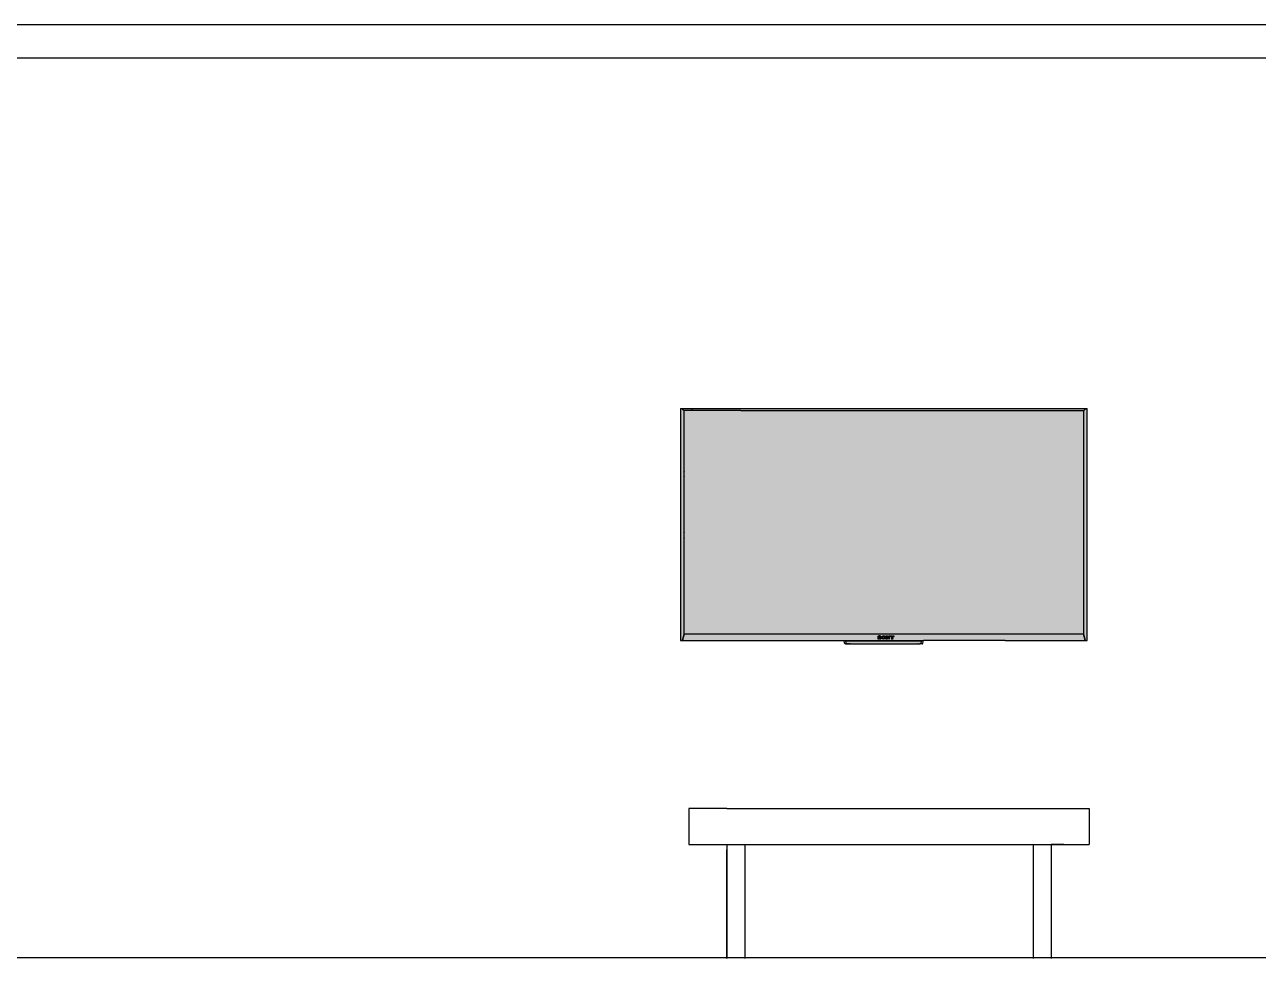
# Model space of a CAD drawing. Header units: millimetres. Extents: x -178199094 to 13669908, y -30538122 to 6091408.
# Drawn here: x 6817602 to 6821302, y 314553 to 317354 of the extents above; entities that cross this region are included whole.
import ezdxf

# ---------------------------------------------------------------- set-up
doc = ezdxf.new("R2010")
doc.units = ezdxf.units.MM
for name, color, linetype in [('Edges', 7, 'Continuous'), ('FUR', 42, 'Continuous'), ('TEFRIS', 11, 'Continuous')]:
    doc.layers.add(name, color=color, linetype=linetype)

msp = doc.modelspace()

# ---------------------------------------------------------------- hatches: boundary and pattern name
at = {"true_color": 0x000000, "transparency": 33554687}
h = msp.add_hatch(color=18, dxfattribs=at)
h.dxf.hatch_style = 1
h.paths.add_polyline_path([(6820777.28542, 315526.15219), (6820777.25037, 315526.13856), (6820777.25037, 315526.14006), (6820777.21988, 315526.25007), (6819749.66366, 315526.25007), (6819579.60765, 315526.25007), (6819579.57642, 315526.13871), (6819574.53023, 315507.93758), (6819574.09631, 315507.33038), (6819573.48587, 315507.16684), (6819568.77994, 315507.16684), (6819568.59576, 315507.16683), (6819568.59576, 315506.39756), (6819866.43476, 315506.39755), (6819878.13662, 315506.36293), (6819878.3689, 315506.39755), (6820059.4964, 315506.39755), (6820297.08019, 315506.39755), (6820530.16942, 315506.39755), (6820541.9382, 315506.36292), (6820542.10357, 315506.39755), (6820788.23141, 315506.39756), (6820788.23141, 315507.16684), (6820783.10252, 315507.16684), (6820782.62748, 315507.47504), (6820782.29694, 315507.93758)])
h.paths.add_polyline_path([(6819579.5768, 315994.85238), (6819579.5768, 315998.71978), (6819579.5768, 316013.99175), (6819579.5768, 316014.58069), (6819579.5768, 316018.54351), (6819579.5768, 316196.28285), (6819576.83952, 316198.82153), (6819574.19143, 316201.18419), (6819573.89252, 316201.34987), (6819573.56645, 316201.42973), (6819573.25837, 316201.46538), (6819568.59576, 316201.46538), (6819568.59576, 315507.22949), (6819573.25837, 315507.22949), (6819573.56645, 315507.2522), (6819573.89252, 315507.34524), (6819574.1995, 315507.56676), (6819574.49097, 315508.00516), (6819579.57642, 315526.13871), (6819579.29007, 315526.25007), (6819579.5768, 315526.25007), (6819579.5768, 315810.73757), (6819579.5768, 315814.56376), (6819579.5768, 315818.97888), (6819579.5768, 315829.83573), (6819579.5768, 315830.42465), (6819579.5768, 315834.41291)])
h.paths.add_polyline_path([(6819579.52283, 316196.40283), (6819579.49172, 316196.3624), (6819579.45268, 316196.39796), (6819579.4854, 316196.43686)], flags=17)
h.paths.add_polyline_path([(6820782.74494, 316201.3727), (6820783.40898, 316201.52799), (6820788.04724, 316201.52799), (6820788.19672, 316202.31848), (6819602.57051, 316202.31848), (6819602.57051, 316196.32081), (6819749.68168, 316196.32076), (6820777.2144, 316196.32076), (6820777.30434, 316196.40283), (6820779.89511, 316198.76945)])
h.paths.add_polyline_path([(6819602.57051, 316202.31848), (6819574.51717, 316202.31848), (6819574.51717, 316200.97539), (6819576.85607, 316198.83887), (6819579.4854, 316196.43686), (6819579.61312, 316196.32076), (6819602.57051, 316196.32081)])
h.paths.add_polyline_path([(6820788.23141, 316201.46538), (6820783.56881, 316201.46538), (6820783.26063, 316201.42973), (6820782.93465, 316201.34987), (6820782.62767, 316201.17972), (6820782.3362, 316200.91694), (6820779.9338, 316198.72891), (6820777.25037, 316196.28492), (6820777.25037, 315526.27957), (6820777.28542, 315526.15219), (6820782.3362, 315508.00516), (6820782.62767, 315507.56676), (6820782.93465, 315507.34524), (6820783.26063, 315507.2522), (6820783.56881, 315507.22949), (6820788.23141, 315507.22949)])
h.paths.add_polyline_path([(6820291.80158, 315504.33075), (6820291.85683, 315504.88448), (6820291.80724, 315505.34347), (6820291.78917, 315505.38544), (6820291.56153, 315505.76165), (6820291.11296, 315505.98882), (6820290.9781, 315506.03409), (6820289.73266, 315506.15211), (6820289.55474, 315506.16839), (6820286.99142, 315506.20812), (6820285.91509, 315506.1684), (6820284.91771, 315506.20812), (6820071.65567, 315506.20812), (6820070.65824, 315506.1684), (6820069.58192, 315506.20812), (6820067.01859, 315506.16839), (6820066.84067, 315506.15211), (6820065.59524, 315506.03409), (6820065.46037, 315505.98882), (6820065.01176, 315505.76165), (6820064.78417, 315505.38544), (6820064.76609, 315505.34347), (6820064.71651, 315504.88448), (6820064.77175, 315504.33075), (6820065.72568, 315499.02491), (6820065.87295, 315498.46749), (6820066.10174, 315497.98894), (6820066.13986, 315497.92654), (6820066.51716, 315497.54268), (6820067.06676, 315497.31144), (6820067.21327, 315497.26451), (6820068.67821, 315497.12961), (6820069.98429, 315497.06145), (6820070.86639, 315497.06145), (6820071.22268, 315497.08986), (6820071.77024, 315497.06145), (6820072.74283, 315497.06145), (6820073.24813, 315497.08986), (6820073.83121, 315497.06145), (6820074.45682, 315497.09044), (6820075.05272, 315497.06145), (6820075.29226, 315497.08986), (6820076.31225, 315497.08986), (6820076.42467, 315497.06145), (6820076.68973, 315497.08987), (6820077.45533, 315497.08987), (6820077.98293, 315497.06145), (6820078.04729, 315497.08987), (6820078.77317, 315497.08987), (6820079.7634, 315497.06145), (6820079.84082, 315497.08987), (6820081.97445, 315497.06145), (6820274.59873, 315497.06145), (6820276.73256, 315497.08987), (6820276.80973, 315497.06145), (6820277.80021, 315497.08987), (6820278.52608, 315497.08987), (6820278.5902, 315497.06145), (6820279.11805, 315497.08987), (6820279.8836, 315497.08987), (6820280.14851, 315497.06145), (6820280.26113, 315497.08986), (6820281.28107, 315497.08986), (6820281.52045, 315497.06145), (6820282.11652, 315497.09044), (6820282.74192, 315497.06145), (6820283.32525, 315497.08986), (6820283.83034, 315497.06145), (6820284.80289, 315497.06145), (6820285.35066, 315497.08986), (6820285.7066, 315497.06145), (6820286.5882, 315497.06145), (6820287.89512, 315497.12961), (6820289.36007, 315497.26451), (6820289.50658, 315497.31144), (6820290.05618, 315497.54268), (6820290.43347, 315497.92654), (6820290.4716, 315497.98894), (6820290.70039, 315498.46749), (6820290.84766, 315499.02491)])
h.paths.add_polyline_path([(6820064.77175, 315504.33075), (6820064.71651, 315504.88448), (6820064.76768, 315505.35818), (6820065.01176, 315505.76165), (6820065.46037, 315505.98882), (6820065.59524, 315506.03409), (6820066.84067, 315506.15211), (6820067.01859, 315506.16839), (6820069.58192, 315506.20812), (6820070.65824, 315506.1684), (6820071.65567, 315506.20812), (6820284.91771, 315506.20812), (6820285.91509, 315506.1684), (6820286.99142, 315506.20812), (6820289.55474, 315506.16839), (6820289.73266, 315506.15211), (6820290.9781, 315506.03409), (6820291.11296, 315505.98882), (6820291.56153, 315505.76165), (6820291.80566, 315505.35819), (6820291.85683, 315504.88448), (6820291.80158, 315504.33075), (6820290.84766, 315499.02491), (6820290.69983, 315498.46537), (6820290.67905, 315498.42287), (6820290.44961, 315497.94296), (6820290.05618, 315497.54268), (6820289.50658, 315497.31144), (6820289.36007, 315497.26451), (6820287.89512, 315497.12961), (6820286.5882, 315497.06145), (6820293.21818, 315497.06146), (6820293.79015, 315497.10953), (6820294.39089, 315497.25371), (6820294.9257, 315497.5303), (6820295.29998, 315497.97556), (6820295.54707, 315498.51505), (6820295.70038, 315499.07431), (6820297.08019, 315506.39755), (6820059.4964, 315506.39755), (6820060.87621, 315499.07431), (6820061.02956, 315498.51505), (6820061.27665, 315497.97556), (6820061.65093, 315497.5303), (6820062.18574, 315497.25371), (6820062.78602, 315497.10953), (6820063.35644, 315497.06146), (6820069.98429, 315497.06145), (6820068.67821, 315497.12961), (6820067.21327, 315497.26451), (6820067.06676, 315497.31144), (6820066.51716, 315497.54268), (6820066.13986, 315497.92654), (6820066.10174, 315497.98894), (6820065.89428, 315498.42287), (6820065.87351, 315498.46537), (6820065.72568, 315499.02491)])
at = {"transparency": 33554687}
h = msp.add_hatch(color=253, dxfattribs=at)
h.dxf.hatch_style = 1
h.set_gradient(color2=(147, 149, 152))
h.paths.add_polyline_path([(6820777.25037, 316196.28492), (6820777.2144, 316196.32076), (6819749.68168, 316196.32076), (6819580.17543, 316195.6945), (6819580.17538, 316018.53676), (6819580.17538, 316014.93992), (6819580.17538, 316014.50871), (6819580.17538, 315998.79176), (6819580.17538, 315998.36055), (6819580.17538, 315994.85238), (6819580.17533, 315834.40938), (6819580.17533, 315830.78386), (6819580.17533, 315819.20017), (6819580.17533, 315814.93525), (6819580.17533, 315814.63571), (6819580.17533, 315814.20455), (6819580.17533, 315810.73757), (6819580.17525, 315526.87652), (6819749.66366, 315526.25007), (6820777.21988, 315526.25007), (6820777.25037, 315526.27811)])

# ---------------------------------------------------------------- linework, layer by layer
at = {"color": 18, "true_color": 0x000000}
msp.add_lwpolyline([(6813818.44277, 317254.34743), (6813818.44277, 317354.34743), (6824168.44277, 317354.34743), (6824168.44277, 317254.34743)], dxfattribs=at)
at = {"layer": 'Edges'}
for p, q in [((6819568.59576, 316202.31848), (6819568.59576, 316201.528)), ((6819568.59576, 316202.31848), (6819574.51717, 316202.31848)), ((6819568.59576, 316201.528), (6819568.77994, 316201.52799)), ((6819568.59576, 316201.46538), (6819568.59576, 315507.22948)), ((6819568.59576, 316201.46538), (6819568.77994, 316201.46538)), ((6819568.77994, 316201.46538), (6819568.77994, 316201.52799)), ((6819573.25837, 316201.52799), (6819568.77994, 316201.52799)), ((6819573.25837, 316201.46538), (6819568.77994, 316201.46538)), ((6819573.56645, 316201.4933), (6819573.25837, 316201.52799)), ((6819573.25837, 316201.46538), (6819573.25837, 316201.52799)), ((6819573.25837, 316201.46538), (6819573.56645, 316201.42973)), ((6819573.89252, 316201.41707), (6819573.56645, 316201.4933)), ((6819573.56645, 316201.42973), (6819573.89252, 316201.34987)), ((6819574.1995, 316201.25561), (6819573.89252, 316201.41707)), ((6819573.89252, 316201.34987), (6819574.1995, 316201.17972)), ((6819574.51717, 316200.97539), (6819574.1995, 316201.25561)), ((6819574.1995, 316201.17972), (6819574.49097, 316200.91694)), ((6819574.49097, 316200.91694), (6819576.83952, 316198.82153)), ((6819574.51717, 316202.31848), (6819574.51717, 316200.97539)), ((6819574.51717, 316202.31848), (6819602.57051, 316202.31848)), ((6819576.85607, 316198.83887), (6819574.51717, 316200.97539)), ((6819576.85607, 316198.83887), (6819576.83952, 316198.82153)), ((6819576.83952, 316198.82153), (6819579.45268, 316196.39796)), ((6819576.85607, 316198.83887), (6819579.4854, 316196.43686)), ((6819579.4854, 316196.43686), (6819579.45268, 316196.39796)), ((6819579.45268, 316196.39796), (6819579.49172, 316196.3624)), ((6819579.52283, 316196.40283), (6819579.4854, 316196.43686)), ((6819579.49172, 316196.3624), (6819579.52283, 316196.40283)), ((6819579.49172, 316196.3624), (6819579.5768, 316196.28492)), ((6819579.52283, 316196.40283), (6819579.61278, 316196.32076)), ((6819579.61278, 316196.32076), (6819579.5768, 316196.28492)), ((6819579.5768, 316018.54351), (6819579.5768, 316196.28492)), ((6819602.57051, 316196.32081), (6819579.61278, 316196.32076)), ((6819580.17538, 316018.53676), (6819580.17543, 316195.6945)), ((6819749.68168, 316196.32076), (6819580.17543, 316195.6945)), ((6819602.57051, 316202.31848), (6819602.57051, 316196.32081)), ((6819602.57051, 316202.31848), (6820788.19672, 316202.31848)), ((6819749.68168, 316196.32076), (6819602.57051, 316196.32081)), ((6819749.68168, 316196.32076), (6820777.2144, 316196.32076)), ((6820777.30434, 316196.40283), (6820777.2144, 316196.32076)), ((6820777.25037, 316196.28492), (6820777.2144, 316196.32076)), ((6820777.25037, 316196.28492), (6820777.33545, 316196.3624)), ((6820777.25037, 316196.28492), (6820777.25037, 315526.27811)), ((6820777.34178, 316196.43686), (6820777.30434, 316196.40283)), ((6820777.30434, 316196.40283), (6820777.33545, 316196.3624)), ((6820777.33545, 316196.3624), (6820777.37449, 316196.39796)), ((6820777.34178, 316196.43686), (6820779.89511, 316198.76945)), ((6820777.37449, 316196.39796), (6820777.34178, 316196.43686)), ((6820777.37449, 316196.39796), (6820779.9338, 316198.72891)), ((6820779.89511, 316198.76945), (6820782.31, 316200.97539)), ((6820779.9338, 316198.72891), (6820779.89511, 316198.76945)), ((6820779.9338, 316198.72891), (6820782.3362, 316200.91694)), ((6820782.62767, 316201.25561), (6820782.31, 316200.97539)), ((6820782.3362, 316200.91694), (6820782.62767, 316201.17972)), ((6820782.93465, 316201.41707), (6820782.62767, 316201.25561)), ((6820782.62767, 316201.17972), (6820782.93465, 316201.34987)), ((6820783.26063, 316201.4933), (6820782.93465, 316201.41707)), ((6820782.93465, 316201.34987), (6820783.26063, 316201.42973)), ((6820783.56881, 316201.52799), (6820783.26063, 316201.4933)), ((6820783.26063, 316201.42973), (6820783.56881, 316201.46538)), ((6820783.56881, 316201.52799), (6820783.56881, 316201.46538)), ((6820783.56881, 316201.52799), (6820788.04724, 316201.52799)), ((6820783.56881, 316201.46538), (6820788.04724, 316201.46538)), ((6820788.23141, 316201.528), (6820788.04724, 316201.52799)), ((6820788.04724, 316201.52799), (6820788.04724, 316201.46538)), ((6820788.23141, 316201.46538), (6820788.04724, 316201.46538)), ((6820788.23141, 316201.528), (6820788.23141, 316202.31848)), ((6820788.23141, 315507.22948), (6820788.23141, 316201.46538)), ((6819579.5768, 316018.54351), (6819580.17538, 316018.53676)), ((6819579.5768, 316014.58069), (6819579.5768, 316018.54351)), ((6819579.82645, 316014.84204), (6819579.5768, 316014.58069)), ((6819579.5768, 316013.99175), (6819579.5768, 316014.58069)), ((6819580.03226, 316014.46856), (6819579.5768, 316013.99175)), ((6819579.5768, 315999.30872), (6819579.5768, 316013.99175)), ((6819580.17538, 316014.93992), (6819579.82645, 316014.84204)), ((6819580.17538, 316014.50871), (6819580.03226, 316014.46856)), ((6819580.17538, 316014.93992), (6819580.17538, 316018.53676)), ((6819580.17538, 316014.50871), (6819580.17538, 316014.93992)), ((6819580.17538, 315998.79176), (6819580.17538, 316014.50871)), ((6819579.5768, 315999.30872), (6819580.03226, 315998.8319)), ((6819579.5768, 315998.71978), (6819579.5768, 315999.30872)), ((6819579.5768, 315998.71978), (6819579.82645, 315998.45843)), ((6819579.5768, 315994.85238), (6819579.5768, 315998.71978)), ((6819580.17538, 315994.85238), (6819579.5768, 315994.85238)), ((6819579.5768, 315834.41291), (6819579.5768, 315994.85238)), ((6819579.82645, 315998.45843), (6819580.17538, 315998.36055)), ((6819580.03226, 315998.8319), (6819580.17538, 315998.79176)), ((6819580.17533, 315834.40938), (6819580.17538, 315994.85238)), ((6819580.17538, 315998.36055), (6819580.17538, 315998.79176)), ((6819580.17538, 315994.85238), (6819580.17538, 315998.36055)), ((6819579.5768, 315834.41291), (6819580.17533, 315834.40938)), ((6819579.5768, 315830.42465), (6819579.5768, 315834.41291)), ((6819579.82645, 315830.686), (6819579.5768, 315830.42465)), ((6819579.5768, 315829.83573), (6819579.5768, 315830.42465)), ((6819580.03226, 315830.31255), (6819579.5768, 315829.83573)), ((6819579.5768, 315818.97888), (6819579.5768, 315829.83573)), ((6819580.17533, 315830.78386), (6819579.82645, 315830.686)), ((6819580.17533, 315830.35268), (6819580.03226, 315830.31255)), ((6819580.17533, 315830.05313), (6819580.03226, 315830.31255)), ((6819580.17533, 315830.78386), (6819580.17533, 315834.40938)), ((6819580.17533, 315830.35268), (6819580.17533, 315830.78386)), ((6819580.17533, 315830.05313), (6819580.17533, 315830.35268)), ((6819580.17533, 315819.20017), (6819580.17533, 315830.05313)), ((6819580.17533, 315819.20017), (6819579.5768, 315818.97888)), ((6819579.5768, 315815.15266), (6819579.5768, 315818.97888)), ((6819579.5768, 315815.15266), (6819580.03226, 315814.67584)), ((6819579.5768, 315814.56376), (6819579.5768, 315815.15266)), ((6819579.5768, 315814.56376), (6819579.82645, 315814.30241)), ((6819579.5768, 315810.73757), (6819579.5768, 315814.56376)), ((6819580.17533, 315810.73757), (6819579.5768, 315810.73757)), ((6819579.5768, 315526.27811), (6819579.5768, 315810.73757)), ((6819579.82645, 315814.30241), (6819580.17533, 315814.20455)), ((6819580.17533, 315814.93525), (6819580.03226, 315814.67584)), ((6819580.03226, 315814.67584), (6819580.17533, 315814.63571)), ((6819580.17525, 315526.87652), (6819580.17533, 315810.73757)), ((6819580.17533, 315814.93525), (6819580.17533, 315819.20017)), ((6819580.17533, 315814.63571), (6819580.17533, 315814.93525)), ((6819580.17533, 315814.20455), (6819580.17533, 315814.63571)), ((6819580.17533, 315810.73757), (6819580.17533, 315814.20455)), ((6819568.59576, 315507.22948), (6819568.77994, 315507.22949)), ((6819568.59576, 315507.16683), (6819568.77994, 315507.16684)), ((6819568.59576, 315506.39756), (6819568.59576, 315507.16683)), ((6819568.59576, 315506.39756), (6819866.43476, 315506.39755)), ((6819568.77994, 315507.16684), (6819568.77994, 315507.22949)), ((6819573.25837, 315507.22949), (6819568.77994, 315507.22949)), ((6819573.25837, 315507.16684), (6819568.77994, 315507.16684)), ((6819573.56645, 315507.2522), (6819573.25837, 315507.22949)), ((6819573.25837, 315507.16684), (6819573.25837, 315507.22949)), ((6819573.25837, 315507.16684), (6819573.56645, 315507.18843)), ((6819573.89252, 315507.34524), (6819573.56645, 315507.2522)), ((6819573.56645, 315507.18843), (6819573.89261, 315507.27581)), ((6819574.1995, 315507.56676), (6819573.89252, 315507.34524)), ((6819573.89261, 315507.27581), (6819574.19969, 315507.47504)), ((6819574.49097, 315508.00516), (6819574.1995, 315507.56676)), ((6819574.19969, 315507.47504), (6819574.53023, 315507.93758)), ((6819579.57642, 315526.13871), (6819574.49097, 315508.00516)), ((6819574.53023, 315507.93758), (6819579.57642, 315526.13871)), ((6819579.57642, 315526.13871), (6819579.54175, 315526.15219)), ((6819579.57642, 315526.13871), (6819579.6073, 315526.25007)), ((6819579.5768, 315526.27811), (6819579.6073, 315526.25007)), ((6819749.66366, 315526.25007), (6819579.6073, 315526.25007)), ((6819749.66366, 315526.25007), (6819580.17525, 315526.87652)), ((6820777.21988, 315526.25007), (6819749.66366, 315526.25007)), ((6819866.43476, 315506.39755), (6819866.60014, 315506.36293)), ((6819866.60014, 315506.36293), (6819878.13662, 315506.36293)), ((6819878.3689, 315506.39755), (6819878.13662, 315506.36293)), ((6819878.3689, 315506.39755), (6820059.4964, 315506.39755)), ((6820060.87621, 315499.07431), (6820059.4964, 315506.39755)), ((6820059.4964, 315506.39755), (6820297.08019, 315506.39755)), ((6820060.87621, 315499.07431), (6820061.02956, 315498.51505)), ((6820061.02956, 315498.51505), (6820061.27665, 315497.97556)), ((6820061.27665, 315497.97556), (6820061.65093, 315497.5303)), ((6820061.65093, 315497.5303), (6820062.18574, 315497.25371)), ((6820062.18574, 315497.25371), (6820062.78602, 315497.10953)), ((6820063.35644, 315497.06146), (6820062.78602, 315497.10953)), ((6820063.35644, 315497.06146), (6820069.98429, 315497.06145)), ((6820064.71651, 315504.88448), (6820064.76609, 315505.34347)), ((6820064.77175, 315504.33075), (6820064.71651, 315504.88448)), ((6820064.76609, 315505.34347), (6820064.78417, 315505.38544)), ((6820065.72568, 315499.02491), (6820064.77175, 315504.33075)), ((6820064.78417, 315505.38544), (6820065.01176, 315505.76165)), ((6820065.01176, 315505.76165), (6820065.46037, 315505.98882)), ((6820065.46037, 315505.98882), (6820065.59524, 315506.03409)), ((6820065.59524, 315506.03409), (6820066.84067, 315506.15211)), ((6820065.87351, 315498.46537), (6820065.72568, 315499.02491)), ((6820065.87351, 315498.46537), (6820065.89428, 315498.42287)), ((6820066.10174, 315497.98894), (6820065.89428, 315498.42287)), ((6820066.10174, 315497.98894), (6820066.13986, 315497.92654)), ((6820066.51716, 315497.54268), (6820066.13986, 315497.92654)), ((6820067.06676, 315497.31144), (6820066.51716, 315497.54268)), ((6820066.84067, 315506.15211), (6820067.01859, 315506.16839)), ((6820067.01859, 315506.16839), (6820069.58192, 315506.20812)), ((6820067.06676, 315497.31144), (6820067.21327, 315497.26451)), ((6820068.67821, 315497.12961), (6820067.21327, 315497.26451)), ((6820069.98429, 315497.06145), (6820068.67821, 315497.12961)), ((6820070.65824, 315506.1684), (6820069.58192, 315506.20812)), ((6820069.98429, 315497.06145), (6820070.86639, 315497.06145)), ((6820070.65824, 315506.1684), (6820071.65567, 315506.20812)), ((6820070.86639, 315497.06145), (6820071.22268, 315497.08986)), ((6820071.22268, 315497.08986), (6820071.77024, 315497.06145)), ((6820071.65567, 315506.20812), (6820284.91771, 315506.20812)), ((6820071.77024, 315497.06145), (6820072.74283, 315497.06145)), ((6820073.24813, 315497.08986), (6820072.22705, 315497.12959)), ((6820072.74283, 315497.06145), (6820073.24813, 315497.08986)), ((6820073.24813, 315497.08986), (6820073.83121, 315497.06145)), ((6820073.83121, 315497.06145), (6820074.44431, 315497.08986)), ((6820074.46873, 315497.08986), (6820074.44431, 315497.08986)), ((6820074.46873, 315497.08986), (6820075.05272, 315497.06145)), ((6820075.05272, 315497.06145), (6820075.29226, 315497.08986)), ((6820076.31225, 315497.08986), (6820075.29226, 315497.08986)), ((6820076.31225, 315497.08986), (6820076.42467, 315497.06145)), ((6820076.42467, 315497.06145), (6820076.68973, 315497.08987)), ((6820076.68973, 315497.08987), (6820077.45533, 315497.08987)), ((6820077.45533, 315497.08987), (6820077.98293, 315497.06145)), ((6820077.98293, 315497.06145), (6820078.04729, 315497.08987)), ((6820078.77317, 315497.08987), (6820078.04729, 315497.08987)), ((6820078.77317, 315497.08987), (6820079.7634, 315497.06145)), ((6820079.7634, 315497.06145), (6820079.84082, 315497.08987)), ((6820079.84082, 315497.08987), (6820081.97445, 315497.06145)), ((6820081.97445, 315497.06145), (6820274.59873, 315497.06145)), ((6820153.22867, 315505.97263), (6820152.6106, 315505.80719)), ((6820162.303, 315505.97263), (6820153.22867, 315505.97263)), ((6820160.4706, 315518.17955), (6820160.35646, 315517.55084)), ((6820160.35646, 315517.55084), (6820160.41285, 315516.92859)), ((6820160.41285, 315516.92859), (6820160.64921, 315516.3569)), ((6820160.74577, 315518.77062), (6820160.4706, 315518.17955)), ((6820160.64921, 315516.3569), (6820161.07504, 315515.87985)), ((6820160.82434, 315514.87476), (6820160.66345, 315514.70634)), ((6820160.66345, 315514.70634), (6820160.66345, 315511.6616)), ((6820160.66345, 315511.6616), (6820160.82434, 315511.49317)), ((6820161.17242, 315519.27996), (6820160.74577, 315518.77062)), ((6820161.82511, 315514.87476), (6820160.82434, 315514.87476)), ((6820160.82434, 315511.49317), (6820161.88364, 315511.49317)), ((6820161.07504, 315515.87985), (6820161.77603, 315515.44163)), ((6820161.7411, 315519.66348), (6820161.17242, 315519.27996)), ((6820162.60814, 315519.99747), (6820161.7411, 315519.66348)), ((6820161.77603, 315515.44163), (6820162.54304, 315515.12971)), ((6820161.986, 315514.70634), (6820161.82511, 315514.87476)), ((6820161.88364, 315511.49317), (6820162.04599, 315511.66159)), ((6820161.986, 315514.31116), (6820161.986, 315514.70634)), ((6820162.44114, 315513.67928), (6820161.986, 315514.31116)), ((6820162.02441, 315505.8393), (6820162.02029, 315505.80719)), ((6820162.303, 315505.97263), (6820162.02441, 315505.8393)), ((6820162.04745, 315511.79395), (6820162.04599, 315511.66159)), ((6820162.04887, 315511.98637), (6820162.04745, 315511.79395)), ((6820162.19683, 315512.08512), (6820162.04887, 315511.98637)), ((6820162.19683, 315512.08512), (6820162.59029, 315511.89802)), ((6820162.303, 315505.97263), (6820165.60959, 315505.97263)), ((6820163.01092, 315513.23841), (6820162.44114, 315513.67928)), ((6820162.54304, 315515.12971), (6820163.36214, 315514.91618)), ((6820162.59029, 315511.89802), (6820163.16418, 315511.6787)), ((6820163.47313, 315520.24861), (6820162.60814, 315519.99747)), ((6820162.71457, 315518.11193), (6820162.76748, 315518.31454)), ((6820162.72411, 315517.90317), (6820162.71457, 315518.11193)), ((6820162.79255, 315517.71187), (6820162.72411, 315517.90317)), ((6820162.76748, 315518.31454), (6820163.07515, 315518.60673)), ((6820162.91614, 315517.56168), (6820162.79255, 315517.71187)), ((6820163.09141, 315517.47622), (6820162.91614, 315517.56168)), ((6820163.51947, 315513.00568), (6820163.01092, 315513.23841)), ((6820163.07515, 315518.60673), (6820163.76085, 315518.87505)), ((6820163.45035, 315517.40609), (6820163.09141, 315517.47622)), ((6820163.16418, 315511.6787), (6820163.63923, 315511.57506)), ((6820163.36214, 315514.91618), (6820164.21951, 315514.77309)), ((6820163.83436, 315517.34958), (6820163.45035, 315517.40609)), ((6820164.34095, 315520.40289), (6820163.47313, 315520.24861)), ((6820164.0993, 315512.83267), (6820163.51947, 315513.00568)), ((6820163.63923, 315511.57506), (6820164.32287, 315511.43491)), ((6820163.76085, 315518.87505), (6820164.53672, 315519.0109)), ((6820164.24083, 315517.30287), (6820163.83436, 315517.34958)), ((6820164.72436, 315512.71855), (6820164.0993, 315512.83267)), ((6820164.21951, 315514.77309), (6820165.10125, 315514.67251)), ((6820164.6672, 315517.26217), (6820164.24083, 315517.30287)), ((6820164.32287, 315511.43491), (6820165.02053, 315511.3166)), ((6820165.21648, 315520.44633), (6820164.34095, 315520.40289)), ((6820164.53672, 315519.0109), (6820165.35578, 315519.02854)), ((6820165.56945, 315517.18349), (6820164.6672, 315517.26217)), ((6820165.36865, 315512.66247), (6820164.72436, 315512.71855)), ((6820165.02053, 315511.3166), (6820165.89876, 315511.23757)), ((6820165.10125, 315514.67251), (6820165.99345, 315514.58651)), ((6820166.10471, 315520.3649), (6820165.21648, 315520.44633)), ((6820165.35578, 315519.02854), (6820166.17109, 315518.94218)), ((6820166.00609, 315512.6636), (6820165.36865, 315512.66247)), ((6820166.04024, 315517.1379), (6820165.56945, 315517.18349)), ((6820165.61871, 315505.80719), (6820165.60959, 315505.97263)), ((6820165.89876, 315511.23757), (6820166.7647, 315511.25766)), ((6820165.99345, 315514.58651), (6820166.88227, 315514.48714)), ((6820166.61062, 315512.7211), (6820166.00609, 315512.6636)), ((6820166.59016, 315517.07202), (6820166.04024, 315517.1379)), ((6820167.01051, 315520.14463), (6820166.10471, 315520.3649)), ((6820166.17109, 315518.94218), (6820166.93568, 315518.76606)), ((6820167.18113, 315516.97895), (6820166.59016, 315517.07202)), ((6820167.15615, 315512.83414), (6820166.61062, 315512.7211)), ((6820166.7647, 315511.25766), (6820167.63421, 315511.4002)), ((6820166.88227, 315514.48714), (6820167.36667, 315514.41631)), ((6820166.93568, 315518.76606), (6820167.60257, 315518.51441)), ((6820167.93873, 315519.7715), (6820167.01051, 315520.14463)), ((6820167.94522, 315513.12233), (6820167.15615, 315512.83414)), ((6820167.78725, 315516.85284), (6820167.18113, 315516.97895)), ((6820167.36667, 315514.41631), (6820167.81775, 315514.30632)), ((6820167.60257, 315518.51441), (6820168.12487, 315518.20146)), ((6820167.63421, 315511.4002), (6820168.52303, 315511.68852)), ((6820168.38278, 315516.68783), (6820167.78725, 315516.85284)), ((6820167.81775, 315514.30632), (6820168.02461, 315514.2276)), ((6820168.53741, 315519.51478), (6820167.93873, 315519.7715)), ((6820168.12633, 315513.25942), (6820167.94522, 315513.12233)), ((6820168.02461, 315514.2276), (6820168.17217, 315514.07792)), ((6820168.12487, 315518.20146), (6820168.54271, 315517.72275)), ((6820168.23746, 315513.44802), (6820168.12633, 315513.25942)), ((6820168.17217, 315514.07792), (6820168.25823, 315513.88177)), ((6820168.28074, 315513.66364), (6820168.23746, 315513.44802)), ((6820168.25823, 315513.88177), (6820168.28074, 315513.66364)), ((6820169.43902, 315516.21769), (6820168.38278, 315516.68783)), ((6820168.52303, 315511.68852), (6820169.44691, 315512.14594)), ((6820168.53741, 315519.51478), (6820168.69237, 315519.61924)), ((6820168.54271, 315517.72275), (6820168.78633, 315517.30033)), ((6820168.69237, 315519.61924), (6820168.69771, 315519.76658)), ((6820168.69771, 315519.76658), (6820168.86467, 315519.93489)), ((6820168.78633, 315517.30033), (6820168.7861, 315517.19955)), ((6820168.7861, 315517.19955), (6820168.94662, 315517.03113)), ((6820169.7718, 315519.93489), (6820168.86467, 315519.93489)), ((6820168.94662, 315517.03113), (6820169.7718, 315517.03113)), ((6820170.15265, 315515.4926), (6820169.43902, 315516.21769)), ((6820169.44691, 315512.14594), (6820170.32249, 315513.09733)), ((6820169.93269, 315519.76646), (6820169.7718, 315519.93489)), ((6820169.7718, 315517.03113), (6820169.93269, 315517.19955)), ((6820169.93269, 315517.19955), (6820169.93269, 315519.76646)), ((6820170.49457, 315514.34691), (6820170.15265, 315515.4926)), ((6820170.32249, 315513.09733), (6820170.49457, 315514.34691)), ((6820172.04489, 315515.80474), (6820172.20016, 315516.86871)), ((6820172.20016, 315514.74078), (6820172.04489, 315515.80474)), ((6820172.20016, 315516.86871), (6820172.64238, 315517.84579)), ((6820172.64238, 315513.7637), (6820172.20016, 315514.74078)), ((6820172.64238, 315517.84579), (6820173.33612, 315518.70799)), ((6820173.33612, 315512.90149), (6820172.64238, 315513.7637)), ((6820173.33612, 315518.70799), (6820174.24598, 315519.42733)), ((6820174.24598, 315512.18216), (6820173.33612, 315512.90149)), ((6820174.24598, 315519.42733), (6820175.33655, 315519.97579)), ((6820175.33655, 315511.63369), (6820174.24598, 315512.18216)), ((6820174.695, 315515.76669), (6820174.7802, 315516.49324)), ((6820174.7802, 315515.04014), (6820174.695, 315515.76669)), ((6820174.7802, 315516.49324), (6820175.0229, 315517.16047)), ((6820175.0229, 315514.37291), (6820174.7802, 315515.04014)), ((6820175.0229, 315517.16047), (6820175.40362, 315517.74924)), ((6820175.40362, 315513.78414), (6820175.0229, 315514.37291)), ((6820175.33655, 315519.97579), (6820176.5724, 315520.3254)), ((6820176.5724, 315511.28408), (6820175.33655, 315511.63369)), ((6820175.40362, 315517.74924), (6820175.90291, 315518.24046)), ((6820175.90291, 315513.29292), (6820175.40362, 315513.78414)), ((6820175.90291, 315518.24046), (6820176.5014, 315518.61499)), ((6820176.5014, 315512.91839), (6820175.90291, 315513.29292)), ((6820176.5014, 315518.61499), (6820177.17962, 315518.85373)), ((6820177.17962, 315512.67965), (6820176.5014, 315512.91839)), ((6820176.5724, 315520.3254), (6820177.91818, 315520.44816)), ((6820177.91818, 315511.16132), (6820176.5724, 315511.28408)), ((6820177.17962, 315518.85373), (6820177.91818, 315518.93756)), ((6820177.91818, 315512.59582), (6820177.17962, 315512.67965)), ((6820177.91818, 315520.44816), (6820179.26392, 315520.3254)), ((6820177.91818, 315518.93756), (6820178.65671, 315518.85373)), ((6820178.65671, 315512.67965), (6820177.91818, 315512.59582)), ((6820179.26392, 315511.28408), (6820177.91818, 315511.16132)), ((6820178.65671, 315518.85373), (6820179.33496, 315518.61499)), ((6820179.33496, 315512.91839), (6820178.65671, 315512.67965)), ((6820179.26392, 315520.3254), (6820180.49981, 315519.97579)), ((6820180.49981, 315511.63369), (6820179.26392, 315511.28408)), ((6820179.33496, 315518.61499), (6820179.93341, 315518.24046)), ((6820179.93346, 315513.29292), (6820179.33496, 315512.91839)), ((6820179.93341, 315518.24046), (6820180.43275, 315517.74924)), ((6820180.43275, 315513.78414), (6820179.93346, 315513.29292)), ((6820180.43275, 315517.74924), (6820180.81347, 315517.16047)), ((6820180.81347, 315514.37291), (6820180.43275, 315513.78414)), ((6820180.49981, 315519.97579), (6820181.59038, 315519.42733)), ((6820181.59038, 315512.18216), (6820180.49981, 315511.63369)), ((6820180.81347, 315517.16047), (6820181.05613, 315516.49324)), ((6820181.05613, 315515.04014), (6820180.81347, 315514.37291)), ((6820181.05613, 315516.49324), (6820181.14136, 315515.76669)), ((6820181.14136, 315515.76669), (6820181.05613, 315515.04014)), ((6820181.59038, 315519.42733), (6820182.50025, 315518.70799)), ((6820182.50025, 315512.90149), (6820181.59038, 315512.18216)), ((6820182.50025, 315518.70799), (6820183.19399, 315517.84579)), ((6820183.19399, 315513.7637), (6820182.50025, 315512.90149)), ((6820183.19399, 315517.84579), (6820183.63616, 315516.86871)), ((6820183.63616, 315514.74078), (6820183.19399, 315513.7637)), ((6820183.63616, 315516.86871), (6820183.79143, 315515.80474)), ((6820183.79143, 315515.80474), (6820183.63616, 315514.74078)), ((6820184.90492, 315519.85722), (6820184.74403, 315519.6888)), ((6820184.74403, 315519.6888), (6820184.74403, 315518.81268)), ((6820184.74403, 315518.81268), (6820184.90492, 315518.64301)), ((6820184.76919, 315512.69137), (6820184.76773, 315511.82896)), ((6820184.76773, 315511.82896), (6820184.92834, 315511.66053)), ((6820184.9304, 315512.8598), (6820184.76919, 315512.69137)), ((6820188.50385, 315519.85722), (6820184.90492, 315519.85722)), ((6820184.90492, 315518.64301), (6820185.10517, 315518.63902)), ((6820184.92834, 315511.66053), (6820189.25287, 315511.66053)), ((6820185.80721, 315512.8598), (6820184.9304, 315512.8598)), ((6820185.10517, 315518.63902), (6820185.92947, 315518.63503)), ((6820185.96002, 315512.87557), (6820185.80721, 315512.8598)), ((6820185.92947, 315518.63503), (6820186.06434, 315518.56753)), ((6820186.0895, 315512.94254), (6820185.96002, 315512.87557)), ((6820186.06434, 315518.56753), (6820186.14506, 315518.44866)), ((6820186.163, 315513.09023), (6820186.0895, 315512.94254)), ((6820186.14506, 315518.44866), (6820186.17195, 315518.29526)), ((6820186.17309, 315513.20355), (6820186.163, 315513.09023)), ((6820186.17195, 315518.29526), (6820186.17309, 315513.20355)), ((6820187.92694, 315517.0216), (6820187.91635, 315513.19858)), ((6820187.91635, 315513.19858), (6820187.92521, 315513.10279)), ((6820187.99063, 315512.97475), (6820187.92521, 315513.10279)), ((6820188.04665, 315517.07696), (6820187.92694, 315517.0216)), ((6820188.10614, 315512.91362), (6820187.99063, 315512.97475)), ((6820188.04665, 315517.07696), (6820193.61465, 315511.7981)), ((6820188.25694, 315512.898), (6820188.10614, 315512.91362)), ((6820189.25287, 315512.898), (6820188.25694, 315512.898)), ((6820188.78508, 315519.74544), (6820188.50385, 315519.85722)), ((6820193.58867, 315515.28326), (6820188.78508, 315519.74544)), ((6820189.41376, 315512.72957), (6820189.25287, 315512.898)), ((6820189.25287, 315511.66053), (6820189.41376, 315511.82896)), ((6820189.41376, 315511.82896), (6820189.41376, 315512.72957)), ((6820192.34844, 315519.86947), (6820192.18755, 315519.70105)), ((6820192.18755, 315519.70105), (6820192.18755, 315518.80043)), ((6820192.18755, 315518.80043), (6820192.34844, 315518.63091)), ((6820196.71981, 315519.86947), (6820192.34844, 315519.86947)), ((6820192.34844, 315518.63091), (6820192.53759, 315518.62708)), ((6820192.53759, 315518.62708), (6820193.4654, 315518.62326)), ((6820193.4654, 315518.62326), (6820193.59059, 315518.55928)), ((6820193.58867, 315515.28326), (6820193.70902, 315515.3399)), ((6820193.59059, 315518.55928), (6820193.67428, 315518.44999)), ((6820193.61465, 315511.7981), (6820193.89479, 315511.68504)), ((6820193.70902, 315518.3012), (6820193.67428, 315518.44999)), ((6820193.70902, 315515.3399), (6820193.70902, 315518.3012)), ((6820193.89479, 315511.68504), (6820195.26856, 315511.68504)), ((6820195.26856, 315511.68504), (6820195.42945, 315511.85347)), ((6820195.42945, 315518.37471), (6820195.46159, 315518.52012)), ((6820195.42945, 315511.85347), (6820195.42945, 315518.37471)), ((6820195.46159, 315518.52012), (6820195.54788, 315518.6328)), ((6820195.54788, 315518.6328), (6820195.67302, 315518.69678)), ((6820195.67302, 315518.69678), (6820196.53427, 315518.70057)), ((6820196.53427, 315518.70057), (6820196.71981, 315518.70436)), ((6820196.8807, 315519.70105), (6820196.71981, 315519.86947)), ((6820196.71981, 315518.70436), (6820196.8807, 315518.87395)), ((6820196.8807, 315518.87395), (6820196.8807, 315519.70105)), ((6820197.76135, 315519.8952), (6820197.60046, 315519.72677)), ((6820197.60046, 315519.72677), (6820197.60046, 315518.82616)), ((6820197.60046, 315518.82616), (6820197.76135, 315518.65667)), ((6820202.88178, 315519.8952), (6820197.76135, 315519.8952)), ((6820197.76135, 315518.65667), (6820197.97068, 315518.65346)), ((6820197.97068, 315518.65346), (6820198.73755, 315518.65024)), ((6820198.73755, 315518.65024), (6820198.96026, 315518.59198)), ((6820198.96026, 315518.59198), (6820199.16233, 315518.47975)), ((6820199.16233, 315518.47975), (6820199.33436, 315518.31803)), ((6820199.33436, 315518.31803), (6820202.18796, 315514.88855)), ((6820200.97987, 315512.82635), (6820200.81898, 315512.65728)), ((6820200.81898, 315512.65728), (6820200.81898, 315511.81793)), ((6820200.81898, 315511.81793), (6820200.97987, 315511.64951)), ((6820201.17838, 315512.82855), (6820200.97987, 315512.82635)), ((6820200.97987, 315511.64951), (6820206.14711, 315511.64951)), ((6820202.08418, 315512.83075), (6820201.17838, 315512.82855)), ((6820202.19179, 315512.86761), (6820202.08418, 315512.83075)), ((6820202.18796, 315514.88855), (6820202.29365, 315514.59312)), ((6820202.26598, 315512.93253), (6820202.19179, 315512.86761)), ((6820202.29365, 315513.01631), (6820202.26598, 315512.93253)), ((6820202.29365, 315514.59312), (6820202.29365, 315513.01631)), ((6820202.38428, 315518.64548), (6820202.32684, 315518.51649)), ((6820202.32684, 315518.51649), (6820203.95743, 315516.48332)), ((6820202.38428, 315518.64548), (6820202.88178, 315518.64548)), ((6820203.04267, 315519.72677), (6820202.88178, 315519.8952)), ((6820203.04267, 315518.8139), (6820202.88178, 315518.64548)), ((6820203.04267, 315519.72677), (6820203.04267, 315518.8139)), ((6820203.95743, 315516.48332), (6820204.16169, 315516.48558)), ((6820204.16169, 315516.48558), (6820205.83984, 315518.66998)), ((6820204.86843, 315514.62988), (6820204.9733, 315514.92604)), ((6820204.86843, 315513.05307), (6820204.86843, 315514.62988)), ((6820204.88692, 315512.96929), (6820204.86843, 315513.05307)), ((6820204.93664, 315512.90437), (6820204.88692, 315512.96929)), ((6820205.00878, 315512.86751), (6820204.93664, 315512.90437)), ((6820204.9733, 315514.92604), (6820207.87658, 315518.46274)), ((6820204.98549, 315519.69001), (6820205.14638, 315519.85844)), ((6820204.98549, 315518.83841), (6820204.98549, 315519.69001)), ((6820204.98549, 315518.83841), (6820205.14638, 315518.66998)), ((6820205.96987, 315512.8653), (6820205.00878, 315512.86751)), ((6820209.31879, 315519.85844), (6820205.14638, 315519.85844)), ((6820205.83984, 315518.66998), (6820205.14638, 315518.66998)), ((6820206.14711, 315512.86309), (6820205.96987, 315512.8653)), ((6820206.308, 315512.69404), (6820206.14711, 315512.86309)), ((6820206.14711, 315511.64951), (6820206.308, 315511.81793)), ((6820206.308, 315511.81793), (6820206.308, 315512.69404)), ((6820207.87658, 315518.46274), (6820208.03573, 315518.59796)), ((6820208.03573, 315518.59796), (6820208.23169, 315518.67891)), ((6820208.23169, 315518.67891), (6820208.44974, 315518.71493)), ((6820208.44974, 315518.71493), (6820209.10863, 315518.71664)), ((6820209.10863, 315518.71664), (6820209.31879, 315518.71836)), ((6820209.47963, 315519.69001), (6820209.31879, 315519.85844)), ((6820209.31879, 315518.71836), (6820209.47963, 315518.88742)), ((6820209.47963, 315518.88742), (6820209.47963, 315519.69001)), ((6820274.59873, 315497.06145), (6820276.73256, 315497.08987)), ((6820276.73256, 315497.08987), (6820276.80973, 315497.06145)), ((6820276.80973, 315497.06145), (6820277.80021, 315497.08987)), ((6820277.80021, 315497.08987), (6820278.52608, 315497.08987)), ((6820278.52608, 315497.08987), (6820278.5902, 315497.06145)), ((6820278.5902, 315497.06145), (6820279.11805, 315497.08987)), ((6820279.11805, 315497.08987), (6820279.8836, 315497.08987)), ((6820279.8836, 315497.08987), (6820280.14851, 315497.06145)), ((6820280.14851, 315497.06145), (6820280.26113, 315497.08986)), ((6820281.28107, 315497.08986), (6820280.26113, 315497.08986)), ((6820281.28107, 315497.08986), (6820281.52045, 315497.06145)), ((6820281.52045, 315497.06145), (6820282.1046, 315497.08986)), ((6820282.12903, 315497.08986), (6820282.1046, 315497.08986)), ((6820282.12903, 315497.08986), (6820282.74192, 315497.06145)), ((6820282.74192, 315497.06145), (6820283.32525, 315497.08986)), ((6820283.32525, 315497.08986), (6820284.34633, 315497.12959)), ((6820283.32525, 315497.08986), (6820283.83034, 315497.06145)), ((6820283.83034, 315497.06145), (6820284.80289, 315497.06145)), ((6820284.80289, 315497.06145), (6820285.35066, 315497.08986)), ((6820285.91509, 315506.1684), (6820284.91771, 315506.20812)), ((6820285.35066, 315497.08986), (6820285.7066, 315497.06145)), ((6820285.7066, 315497.06145), (6820286.5882, 315497.06145)), ((6820285.91509, 315506.1684), (6820286.99142, 315506.20812)), ((6820286.5882, 315497.06145), (6820287.89512, 315497.12961)), ((6820293.21818, 315497.06146), (6820286.5882, 315497.06145)), ((6820286.99142, 315506.20812), (6820289.55474, 315506.16839)), ((6820287.89512, 315497.12961), (6820289.36007, 315497.26451)), ((6820289.36007, 315497.26451), (6820289.50658, 315497.31144)), ((6820289.50658, 315497.31144), (6820290.05618, 315497.54268)), ((6820289.55474, 315506.16839), (6820289.73266, 315506.15211)), ((6820289.73266, 315506.15211), (6820290.9781, 315506.03409)), ((6820290.05618, 315497.54268), (6820290.43347, 315497.92654)), ((6820290.43347, 315497.92654), (6820290.4716, 315497.98894)), ((6820290.4716, 315497.98894), (6820290.67905, 315498.42287)), ((6820290.67905, 315498.42287), (6820290.69983, 315498.46537)), ((6820290.69983, 315498.46537), (6820290.84766, 315499.02491)), ((6820290.84766, 315499.02491), (6820291.80158, 315504.33075)), ((6820290.9781, 315506.03409), (6820291.11296, 315505.98882)), ((6820291.56153, 315505.76165), (6820291.11296, 315505.98882)), ((6820291.78917, 315505.38544), (6820291.56153, 315505.76165)), ((6820291.78917, 315505.38544), (6820291.80724, 315505.34347)), ((6820291.80158, 315504.33075), (6820291.85683, 315504.88448)), ((6820291.85683, 315504.88448), (6820291.80724, 315505.34347)), ((6820293.21818, 315497.06146), (6820293.79015, 315497.10953)), ((6820293.79015, 315497.10953), (6820294.39089, 315497.25371)), ((6820294.39089, 315497.25371), (6820294.9257, 315497.5303)), ((6820294.9257, 315497.5303), (6820295.29998, 315497.97556)), ((6820295.29998, 315497.97556), (6820295.54707, 315498.51505)), ((6820295.70038, 315499.07431), (6820295.54707, 315498.51505)), ((6820295.70038, 315499.07431), (6820297.08019, 315506.39755)), ((6820530.16942, 315506.39755), (6820297.08019, 315506.39755)), ((6820530.40171, 315506.36292), (6820530.16942, 315506.39755)), ((6820541.9382, 315506.36292), (6820530.40171, 315506.36292)), ((6820541.9382, 315506.36292), (6820542.10357, 315506.39755)), ((6820542.10357, 315506.39755), (6820788.19672, 315506.39756)), ((6820777.21988, 315526.25007), (6820777.25037, 315526.27811)), ((6820777.21988, 315526.25007), (6820777.2374, 315526.18684)), ((6820777.2374, 315526.18684), (6820777.25075, 315526.13871)), ((6820777.2374, 315526.18684), (6820777.28542, 315526.15219)), ((6820777.28542, 315526.15219), (6820777.25075, 315526.13871)), ((6820777.28542, 315526.15219), (6820782.29694, 315507.93758)), ((6820782.3362, 315508.00516), (6820777.28542, 315526.15219)), ((6820782.29694, 315507.93758), (6820782.62748, 315507.47504)), ((6820782.62767, 315507.56676), (6820782.3362, 315508.00516)), ((6820782.62748, 315507.47504), (6820782.93456, 315507.27581)), ((6820782.93465, 315507.34524), (6820782.62767, 315507.56676)), ((6820782.93456, 315507.27581), (6820783.26063, 315507.18843)), ((6820783.26063, 315507.2522), (6820782.93465, 315507.34524)), ((6820783.56881, 315507.22949), (6820783.26063, 315507.2522)), ((6820783.26063, 315507.18843), (6820783.56881, 315507.16684)), ((6820783.56881, 315507.22949), (6820783.56881, 315507.16684)), ((6820783.56881, 315507.22949), (6820788.04724, 315507.22949)), ((6820783.56881, 315507.16684), (6820788.04724, 315507.16684)), ((6820788.04724, 315507.22949), (6820788.04724, 315507.16684)), ((6820788.23141, 315507.22948), (6820788.04724, 315507.22949)), ((6820788.23141, 315507.16684), (6820788.04724, 315507.16684)), ((6820788.23141, 315506.39756), (6820788.23141, 315507.16684))]:
    msp.add_line(p, q, dxfattribs=at)
at = {"layer": 'FUR', "color": 18, "true_color": 0x000000}
msp.add_lwpolyline([(6813818.44277, 317254.34743), (6824168.44277, 317254.34743), (6824168.44277, 314554.34743), (6813818.44277, 314554.34743), (6813818.44277, 317254.34743)], dxfattribs=at)
at = {"layer": 'TEFRIS', "color": 33}
for p, q in [((6819593.87363, 315003.19933), (6819593.87363, 314894.56752)), ((6819707.9505, 315003.19933), (6819593.87363, 315003.19933)), ((6819707.9505, 315003.19933), (6820794.26854, 315003.19933)), ((6820794.26854, 315003.19933), (6820794.26854, 314894.56752)), ((6819593.87363, 314894.56752), (6820794.26854, 314894.56752)), ((6819707.9505, 314894.56752), (6819707.9505, 314553.20546)), ((6819707.9505, 314553.20546), (6819707.9505, 314879.10087)), ((6819762.26641, 314553.20546), (6819762.26641, 314894.56752)), ((6820625.95263, 314894.56752), (6820625.95263, 314553.20546)), ((6820718.79981, 314894.56752), (6820680.26854, 314894.56752)), ((6820680.26854, 314894.56752), (6820680.26854, 314553.20546))]:
    msp.add_line(p, q, dxfattribs=at)

doc.saveas('drawing.dxf')
